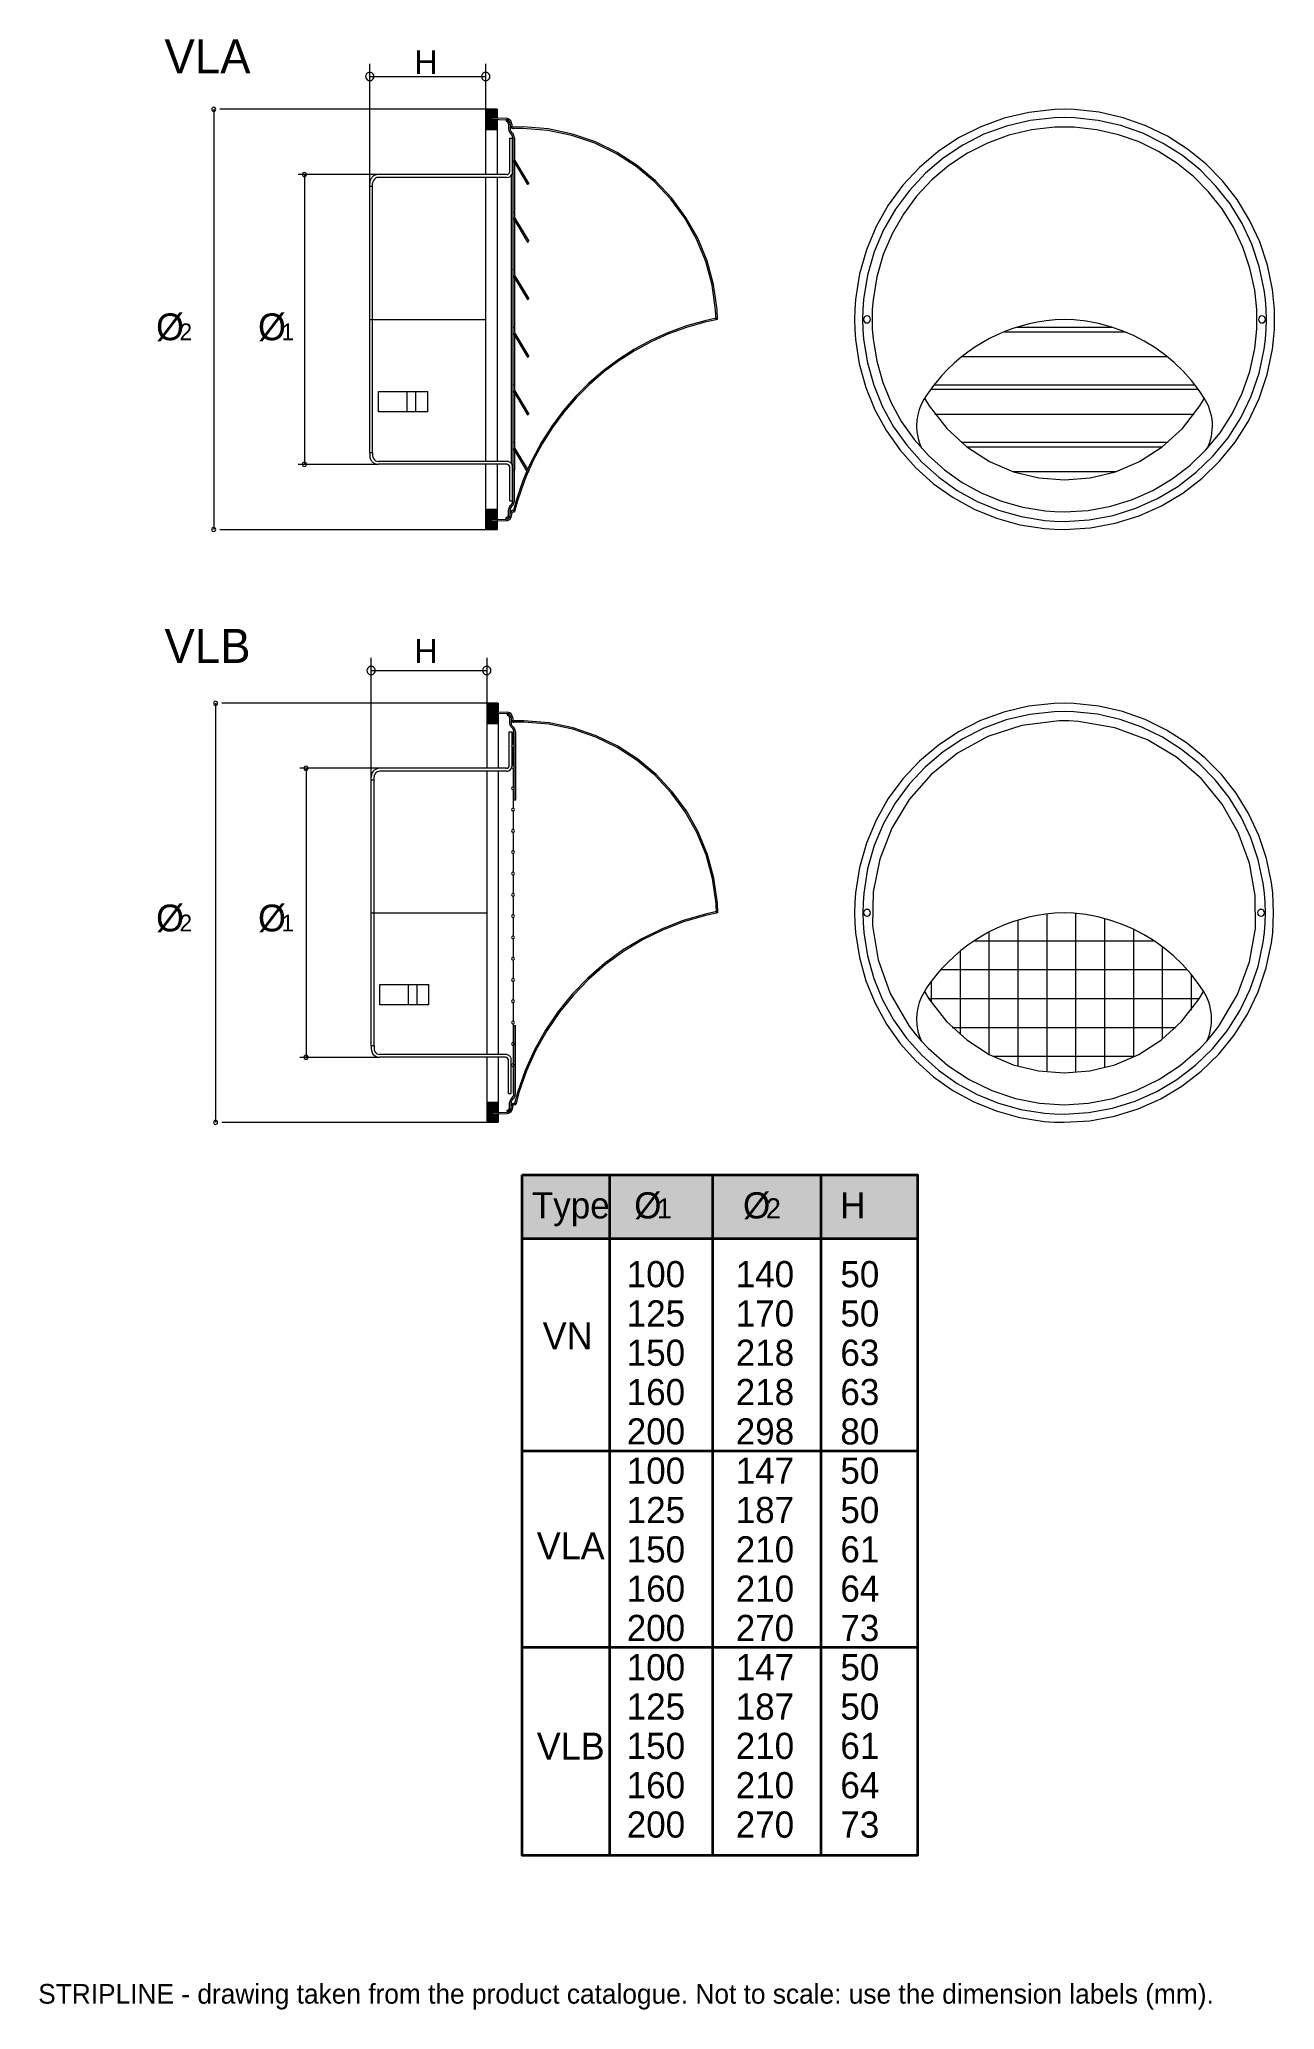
# Model space of a CAD drawing. Extents: x 0 to 252, y -13 to 388.
import ezdxf

# ---------------------------------------------------------------- set-up
doc = ezdxf.new("R2010")
doc.units = 0
for name, color, linetype in [('FILL', 8, 'Continuous'), ('GEOMETRY', 7, 'Continuous'), ('NOTE', 1, 'Continuous'), ('TEXT', 7, 'Continuous')]:
    doc.layers.add(name, color=color, linetype=linetype)

msp = doc.modelspace()

# ---------------------------------------------------------------- hatches: boundary and pattern name
at = {"layer": 'FILL'}
for points in [[(91.08, 373.61), (91.08, 371.93), (93.46, 371.93)], [(91.08, 373.61), (93.46, 373.61), (93.46, 371.93)], [(91.08, 371.48), (92.21, 371.48), (91.08, 371.93)], [(91.08, 371.93), (92.21, 371.48), (92.21, 371.93)], [(91.08, 371.48), (91.08, 369.49), (93.46, 369.49)], [(91.08, 371.48), (93.46, 371.48), (93.46, 369.49)], [(91.08, 292.19), (91.08, 290.19), (93.46, 290.19)], [(91.08, 292.19), (93.46, 292.19), (93.46, 290.19)], [(91.08, 289.74), (92.21, 289.74), (91.08, 290.19)], [(91.08, 290.19), (92.21, 289.74), (92.21, 290.19)], [(91.08, 289.74), (91.08, 288.07), (93.46, 288.07)], [(91.08, 289.74), (93.46, 289.74), (93.46, 288.07)], [(91.32, 252.72), (91.32, 251.03), (93.66, 251.03)], [(91.32, 252.72), (93.66, 252.72), (93.66, 251.03)], [(91.32, 250.6), (92.44, 250.6), (91.32, 251.03)], [(91.32, 251.03), (92.44, 250.6), (92.44, 251.03)], [(91.32, 250.61), (91.32, 248.59), (93.66, 248.59)], [(91.32, 250.61), (93.66, 250.61), (93.66, 248.59)], [(91.32, 171.52), (91.32, 169.53), (93.66, 169.53)], [(91.32, 171.52), (93.66, 171.52), (93.66, 169.53)], [(91.32, 169.08), (92.44, 169.08), (91.32, 169.53)], [(91.32, 169.53), (92.44, 169.08), (92.44, 169.53)], [(91.32, 169.08), (91.32, 167.41), (93.66, 167.41)], [(91.32, 169.08), (93.66, 169.08), (93.66, 167.41)], [(98.49, 156.69), (179.03, 156.69), (179.03, 143.77), (98.49, 143.77), (98.49, 156.69)]]:
    msp.add_hatch(color=7, dxfattribs=at).paths.add_polyline_path(points)

# ---------------------------------------------------------------- linework, layer by layer
at = {"layer": 'GEOMETRY', "lineweight": 20}
for points in [[(68.36, 380.3), (68.31, 380.55), (68.18, 380.8), (68.07, 380.93), (67.94, 381.02), (67.8, 381.09), (67.65, 381.13), (67.5, 381.15), (67.35, 381.13), (67.21, 381.1), (67.07, 381.03), (66.95, 380.95), (66.84, 380.84), (66.75, 380.71), (66.68, 380.55), (66.63, 380.3), (66.68, 380.03), (66.81, 379.8), (66.98, 379.6), (67.23, 379.48), (67.48, 379.45), (67.76, 379.48), (68.01, 379.6), (68.18, 379.8), (68.31, 380.03), (68.36, 380.3)], [(91.93, 380.3), (91.91, 380.55), (91.78, 380.8), (91.66, 380.93), (91.52, 381.02), (91.38, 381.09), (91.23, 381.13), (91.09, 381.15), (90.94, 381.13), (90.8, 381.1), (90.67, 381.03), (90.55, 380.95), (90.44, 380.84), (90.35, 380.7), (90.29, 380.55), (90.24, 380.3), (90.29, 380.03), (90.41, 379.8), (90.58, 379.6), (90.83, 379.48), (91.08, 379.45), (91.36, 379.48), (91.58, 379.6), (91.78, 379.8), (91.91, 380.03), (91.93, 380.3)], [(36.16, 373.61), (36.09, 373.81), (35.94, 373.98), (35.74, 374.03), (35.52, 373.98), (35.37, 373.81), (35.32, 373.61), (35.37, 373.41), (35.52, 373.26), (35.74, 373.18), (35.94, 373.26), (36.09, 373.41), (36.16, 373.61)], [(251.7, 330.85), (251.65, 332.87), (251.5, 334.9), (251.27, 336.92), (250.25, 341.89), (248.68, 346.62), (246.61, 351.08), (244.06, 355.23), (241.08, 359.04), (237.7, 362.49), (233.95, 365.53), (229.87, 368.13), (225.5, 370.27), (220.87, 371.91), (216.01, 373.02), (210.96, 373.56), (208.94, 373.61), (206.89, 373.56), (201.66, 372.99), (196.65, 371.81), (191.87, 370.07), (187.38, 367.79), (183.22, 365.02), (179.41, 361.79), (176.01, 358.14), (173.04, 354.11), (170.56, 349.73), (168.59, 345.04), (167.18, 340.09), (166.36, 334.9), (166.21, 332.87), (166.16, 330.85), (166.21, 328.8), (166.36, 326.78), (167.13, 321.77), (168.47, 316.98), (170.33, 312.43), (172.67, 308.16), (175.47, 304.2), (178.69, 300.6), (182.29, 297.38), (186.25, 294.58), (190.52, 292.23), (195.07, 290.38), (199.86, 289.04), (204.87, 288.27), (206.89, 288.12), (208.94, 288.07), (214.19, 288.4), (219.26, 289.34), (224.11, 290.86), (228.7, 292.92), (232.99, 295.48), (236.94, 298.52), (240.51, 302), (243.66, 305.89), (246.35, 310.14), (248.55, 314.72), (250.2, 319.61), (251.27, 324.76), (251.5, 326.78), (251.65, 328.8), (251.7, 330.85)], [(250.02, 330.85), (249.97, 332.85), (249.82, 334.87), (249.57, 336.87), (248.57, 341.62), (247.06, 346.14), (245.06, 350.4), (242.62, 354.36), (239.76, 358), (236.52, 361.29), (232.93, 364.19), (229.03, 366.68), (224.84, 368.73), (220.41, 370.29), (215.77, 371.36), (210.94, 371.88), (208.94, 371.93), (206.92, 371.88), (201.91, 371.33), (197.1, 370.19), (192.53, 368.52), (188.23, 366.34), (184.24, 363.69), (180.6, 360.6), (177.34, 357.11), (174.5, 353.26), (172.11, 349.07), (170.21, 344.59), (168.84, 339.85), (168.03, 334.87), (167.88, 332.85), (167.83, 330.85), (167.88, 328.83), (168.03, 326.81), (168.8, 322.01), (170.1, 317.43), (171.88, 313.08), (174.13, 309), (176.81, 305.23), (179.88, 301.79), (183.32, 298.72), (187.09, 296.04), (191.17, 293.79), (195.51, 292.01), (200.1, 290.71), (204.89, 289.94), (206.92, 289.79), (208.94, 289.74), (213.96, 290.06), (218.82, 290.96), (223.46, 292.41), (227.86, 294.38), (231.97, 296.83), (235.76, 299.73), (239.19, 303.06), (242.22, 306.77), (244.81, 310.83), (246.93, 315.21), (248.53, 319.88), (249.57, 324.81), (249.82, 326.81), (249.97, 328.83), (250.02, 330.85)], [(248.1, 330.85), (248.05, 332.83), (247.9, 334.8), (247.65, 336.77), (246.68, 341.27), (245.23, 345.56), (243.32, 349.59), (240.99, 353.34), (238.27, 356.79), (235.19, 359.91), (231.78, 362.66), (228.07, 365.02), (224.1, 366.96), (219.9, 368.44), (215.49, 369.46), (210.91, 369.96), (208.94, 370.01), (206.94, 369.96), (202.19, 369.43), (197.62, 368.34), (193.28, 366.75), (189.19, 364.68), (185.4, 362.16), (181.94, 359.23), (178.83, 355.92), (176.13, 352.26), (173.85, 348.28), (172.04, 344.03), (170.73, 339.52), (169.95, 334.8), (169.8, 332.83), (169.75, 330.85), (169.8, 328.85), (169.95, 326.88), (170.69, 322.33), (171.92, 317.98), (173.62, 313.86), (175.76, 309.99), (178.31, 306.41), (181.23, 303.14), (184.49, 300.22), (188.08, 297.67), (191.95, 295.54), (196.07, 293.84), (200.42, 292.6), (204.97, 291.87), (206.94, 291.72), (208.94, 291.67), (213.72, 291.96), (218.33, 292.81), (222.75, 294.18), (226.93, 296.04), (230.84, 298.37), (234.45, 301.12), (237.71, 304.27), (240.6, 307.79), (243.07, 311.64), (245.1, 315.8), (246.64, 320.23), (247.65, 324.91), (247.9, 326.88), (248.05, 328.85), (248.1, 330.85)], [(54.62, 360.35), (54.57, 360.55), (54.33, 360.7), (54.14, 360.75), (53.99, 360.71), (53.88, 360.62), (53.82, 360.49), (53.8, 360.33), (53.82, 360.18), (53.89, 360.05), (53.99, 359.95), (54.14, 359.92), (54.34, 359.97), (54.57, 360.12), (54.62, 360.35)], [(169.43, 330.85), (169.38, 331.1), (169.23, 331.35), (169.01, 331.5), (168.73, 331.55), (168.46, 331.5), (168.23, 331.35), (168.08, 331.1), (168.01, 330.85), (168.08, 330.58), (168.23, 330.35), (168.46, 330.18), (168.73, 330.13), (169.01, 330.18), (169.23, 330.35), (169.38, 330.58), (169.43, 330.85)], [(249.85, 330.85), (249.77, 331.1), (249.62, 331.35), (249.4, 331.5), (249.12, 331.55), (248.85, 331.5), (248.62, 331.35), (248.47, 331.1), (248.42, 330.85), (248.47, 330.58), (248.62, 330.35), (248.85, 330.18), (249.12, 330.13), (249.4, 330.18), (249.62, 330.35), (249.77, 330.58), (249.85, 330.85)], [(54.62, 301.36), (54.57, 301.56), (54.34, 301.71), (54.14, 301.76), (53.99, 301.72), (53.89, 301.63), (53.82, 301.5), (53.8, 301.34), (53.82, 301.19), (53.89, 301.06), (53.99, 300.96), (54.14, 300.93), (54.34, 300.98), (54.57, 301.13), (54.62, 301.36)], [(36.16, 288.07), (36.09, 288.27), (35.94, 288.45), (35.74, 288.5), (35.52, 288.45), (35.37, 288.27), (35.32, 288.07), (35.37, 287.87), (35.52, 287.72), (35.74, 287.65), (35.94, 287.72), (36.09, 287.87), (36.16, 288.07)], [(68.63, 259.37), (68.58, 259.64), (68.45, 259.87), (68.28, 260.07), (68.03, 260.19), (67.78, 260.22), (67.51, 260.19), (67.28, 260.07), (67.08, 259.87), (66.98, 259.64), (66.93, 259.37), (66.98, 259.12), (67.04, 258.97), (67.12, 258.84), (67.23, 258.73), (67.35, 258.64), (67.48, 258.58), (67.63, 258.54), (67.78, 258.53), (67.93, 258.55), (68.08, 258.59), (68.22, 258.65), (68.34, 258.75), (68.45, 258.87), (68.58, 259.12), (68.63, 259.37)], [(92.17, 259.37), (92.12, 259.64), (91.99, 259.87), (91.89, 260), (91.78, 260.09), (91.64, 260.17), (91.5, 260.21), (91.35, 260.23), (91.2, 260.22), (91.06, 260.19), (90.91, 260.13), (90.78, 260.04), (90.67, 259.93), (90.57, 259.8), (90.5, 259.64), (90.47, 259.37), (90.5, 259.12), (90.56, 258.97), (90.65, 258.84), (90.76, 258.74), (90.88, 258.65), (91.02, 258.58), (91.16, 258.54), (91.31, 258.53), (91.45, 258.54), (91.6, 258.58), (91.74, 258.65), (91.87, 258.74), (91.99, 258.87), (92.12, 259.12), (92.17, 259.37)], [(36.52, 252.72), (36.47, 252.92), (36.24, 253.08), (36.05, 253.13), (35.91, 253.1), (35.8, 253), (35.74, 252.87), (35.72, 252.71), (35.74, 252.55), (35.8, 252.41), (35.91, 252.32), (36.05, 252.29), (36.24, 252.34), (36.47, 252.5), (36.52, 252.72)], [(251.48, 210.05), (251.43, 212.1), (251.31, 214.11), (251.06, 216.13), (250.04, 221.09), (248.48, 225.81), (246.41, 230.26), (243.87, 234.39), (240.9, 238.19), (237.52, 241.62), (233.79, 244.65), (229.72, 247.25), (225.35, 249.38), (220.73, 251.01), (215.89, 252.12), (210.85, 252.67), (208.84, 252.72), (206.82, 252.67), (201.6, 252.09), (196.59, 250.91), (191.83, 249.17), (187.35, 246.9), (183.2, 244.14), (179.41, 240.93), (176.02, 237.3), (173.06, 233.29), (170.58, 228.93), (168.61, 224.25), (167.2, 219.3), (166.37, 214.11), (166.24, 212.1), (166.19, 210.05), (166.24, 208.03), (166.37, 205.99), (167.16, 200.99), (168.5, 196.2), (170.35, 191.66), (172.69, 187.41), (175.47, 183.48), (178.68, 179.89), (182.26, 176.69), (186.2, 173.91), (190.45, 171.57), (194.99, 169.72), (199.77, 168.38), (204.78, 167.58), (206.82, 167.46), (208.84, 167.41), (214.06, 167.72), (219.11, 168.65), (223.95, 170.16), (228.53, 172.22), (232.81, 174.78), (236.76, 177.82), (240.33, 181.29), (243.48, 185.17), (246.17, 189.41), (248.35, 193.98), (250, 198.85), (251.06, 203.97), (251.31, 205.99), (251.43, 208.03), (251.48, 210.05)], [(249.81, 210.05), (249.76, 212.07), (249.61, 214.06), (249.36, 216.08), (248.38, 220.81), (246.87, 225.31), (244.88, 229.55), (242.44, 233.51), (239.59, 237.14), (236.35, 240.42), (232.77, 243.32), (228.87, 245.81), (224.7, 247.85), (220.28, 249.41), (215.66, 250.46), (210.85, 250.98), (208.84, 251.03), (206.82, 250.98), (201.84, 250.43), (197.05, 249.31), (192.49, 247.64), (188.2, 245.46), (184.22, 242.81), (180.58, 239.73), (177.32, 236.25), (174.48, 232.4), (172.1, 228.22), (170.21, 223.75), (168.85, 219.02), (168.06, 214.06), (167.91, 212.07), (167.86, 210.05), (167.91, 208.03), (168.06, 206.04), (168.81, 201.27), (170.1, 196.7), (171.87, 192.36), (174.12, 188.29), (176.79, 184.52), (179.86, 181.08), (183.3, 178.01), (187.07, 175.33), (191.14, 173.09), (195.48, 171.31), (200.05, 170.03), (204.83, 169.28), (206.82, 169.13), (208.84, 169.08), (213.84, 169.38), (218.68, 170.27), (223.31, 171.71), (227.71, 173.68), (231.82, 176.13), (235.6, 179.03), (239.03, 182.35), (242.06, 186.06), (244.64, 190.12), (246.75, 194.49), (248.34, 199.15), (249.36, 204.05), (249.61, 206.04), (249.76, 208.03), (249.81, 210.05)], [(237.88, 183.92), (239.15, 185.42), (240.37, 186.99), (244.16, 193.41), (246.61, 200.08), (247.79, 206.86), (247.75, 213.6), (246.57, 220.16), (244.31, 226.4), (241.04, 232.17), (236.82, 237.33), (231.72, 241.74), (225.81, 245.25), (219.15, 247.72), (211.8, 249.01), (209.83, 249.11), (207.84, 249.11), (200.24, 248.15), (193.31, 245.91), (187.13, 242.56), (181.76, 238.23), (177.29, 233.1), (173.79, 227.29), (171.33, 220.97), (169.99, 214.29), (169.84, 207.4), (170.96, 200.45), (173.43, 193.6), (177.3, 186.99), (178.52, 185.42), (179.79, 183.92), (181.16, 182.48), (185.19, 178.97), (189.53, 176.09), (194.13, 173.86), (198.93, 172.26), (203.85, 171.3), (208.84, 170.98), (213.82, 171.3), (218.75, 172.26), (223.54, 173.86), (228.14, 176.09), (232.49, 178.97), (236.51, 182.48), (237.88, 183.92)], [(54.93, 239.47), (54.88, 239.69), (54.73, 239.84), (54.53, 239.89), (54.31, 239.84), (54.16, 239.69), (54.11, 239.47), (54.16, 239.27), (54.31, 239.12), (54.53, 239.05), (54.73, 239.12), (54.88, 239.27), (54.93, 239.47)], [(169.46, 210.05), (169.38, 210.33), (169.23, 210.55), (169.13, 210.63), (169.03, 210.7), (168.92, 210.74), (168.81, 210.76), (168.7, 210.77), (168.6, 210.75), (168.49, 210.72), (168.4, 210.67), (168.31, 210.61), (168.22, 210.53), (168.15, 210.44), (168.09, 210.33), (168.04, 210.05), (168.09, 209.78), (168.24, 209.55), (168.46, 209.41), (168.73, 209.35), (169.01, 209.41), (169.23, 209.55), (169.38, 209.78), (169.46, 210.05)], [(249.64, 210.05), (249.59, 210.33), (249.44, 210.55), (249.34, 210.63), (249.23, 210.7), (249.12, 210.74), (249.01, 210.76), (248.91, 210.77), (248.8, 210.75), (248.7, 210.72), (248.6, 210.67), (248.51, 210.61), (248.43, 210.53), (248.36, 210.44), (248.29, 210.33), (248.22, 210.05), (248.29, 209.78), (248.44, 209.55), (248.67, 209.41), (248.94, 209.35), (249.21, 209.41), (249.44, 209.55), (249.59, 209.78), (249.64, 210.05)], [(54.93, 180.64), (54.88, 180.86), (54.73, 181.01), (54.53, 181.06), (54.31, 181.01), (54.16, 180.86), (54.11, 180.64), (54.16, 180.44), (54.31, 180.29), (54.53, 180.21), (54.73, 180.29), (54.88, 180.44), (54.93, 180.64)], [(36.52, 167.41), (36.47, 167.61), (36.24, 167.77), (36.05, 167.82), (35.91, 167.79), (35.8, 167.69), (35.74, 167.55), (35.72, 167.4), (35.74, 167.24), (35.8, 167.1), (35.91, 167.01), (36.05, 166.98), (36.24, 167.03), (36.47, 167.18), (36.52, 167.41)]]:
    msp.add_lwpolyline(points, close=True, dxfattribs=at)
for points in [[(67.48, 358.57), (67.48, 382.85)], [(91.08, 382.85), (91.08, 368.39)], [(67.48, 380.3), (91.08, 380.3)], [(35.74, 373.61), (35.74, 288.07)], [(93.46, 373.61), (36.99, 373.61)], [(91.08, 373.61), (91.08, 371.93), (93.46, 371.93)], [(91.08, 373.61), (93.46, 373.61), (93.46, 371.93)], [(91.08, 373.61), (91.08, 360.35)], [(91.08, 373.61), (93.46, 373.61)], [(93.46, 373.61), (93.46, 371.93)], [(91.08, 371.93), (91.08, 371.48), (92.21, 371.48)], [(91.08, 371.93), (92.21, 371.93), (92.21, 371.48)], [(91.08, 371.48), (91.08, 369.49), (93.46, 369.49)], [(91.08, 371.48), (93.46, 371.48), (93.46, 369.49)], [(91.08, 369.49), (93.46, 369.49)], [(92.21, 371.93), (92.21, 371.48)], [(92.21, 371.93), (93.46, 371.93)], [(93.46, 371.48), (92.21, 371.48)], [(92.28, 371.86), (92.28, 371.59)], [(92.28, 371.86), (95.26, 371.79)], [(92.28, 371.59), (95.26, 371.48)], [(93.46, 371.48), (93.46, 360.35)], [(96.05, 370.61), (96, 370.86), (95.9, 371.09), (95.7, 371.29), (95.48, 371.38), (95.23, 371.43)], [(95.23, 371.43), (95.23, 371.13)], [(95.75, 370.61), (95.7, 370.81), (95.6, 370.99), (95.43, 371.11), (95.23, 371.13)], [(96.4, 370.61), (96.35, 370.91), (96.26, 371.19), (96.05, 371.43), (95.83, 371.63), (95.56, 371.73), (95.26, 371.79)], [(96.1, 370.61), (96.05, 370.89), (95.93, 371.13), (95.75, 371.31), (95.51, 371.46), (95.26, 371.48)], [(95.75, 370.61), (95.75, 369.61), (95.81, 369.26), (95.95, 368.94), (96.2, 368.69)], [(96.05, 370.61), (96.05, 369.61)], [(96.05, 369.61), (96.08, 369.34), (96.2, 369.11), (96.38, 368.91)], [(96.1, 370.61), (96.1, 370.31)], [(96.1, 370.31), (96.15, 370.09), (96.28, 369.89), (96.48, 369.76), (96.7, 369.71)], [(96.4, 370.61), (96.4, 370.31)], [(96.4, 370.31), (96.43, 370.16), (96.55, 370.06), (96.7, 370.01)], [(138.29, 330.85), (138.19, 332.83), (137.47, 337.92), (136.15, 342.77), (134.26, 347.35), (131.86, 351.62), (128.98, 355.54), (125.65, 359.07), (121.93, 362.18), (117.84, 364.83), (113.43, 366.98), (108.75, 368.58), (103.82, 369.62), (98.7, 370.04), (96.7, 370.01)], [(137.99, 330.78), (137.89, 332.75), (137.18, 337.81), (135.88, 342.63), (134.02, 347.19), (131.63, 351.43), (128.77, 355.34), (125.46, 358.85), (121.76, 361.95), (117.7, 364.58), (113.32, 366.71), (108.66, 368.31), (103.77, 369.33), (98.68, 369.74), (96.7, 369.71)], [(95.98, 360.92), (95.98, 367.76)], [(95.98, 367.76), (96.58, 367.76)], [(96.63, 367.76), (96.58, 368.11), (96.43, 368.41), (96.2, 368.69)], [(96.93, 367.76), (96.85, 368.19), (96.68, 368.59), (96.38, 368.91)], [(96.58, 360.92), (96.58, 367.76)], [(96.63, 367.76), (96.63, 363.42), (96.73, 363.12)], [(96.93, 367.76), (96.93, 363.49), (97.03, 363.19)], [(96.63, 363.42), (96.63, 352.7)], [(96.73, 363.12), (99.63, 358.32)], [(96.93, 362.77), (96.93, 352.7)], [(97.03, 363.19), (99.88, 358.47), (99.63, 358.32)], [(69.26, 360.35), (52.95, 360.35)], [(54.2, 360.35), (54.2, 301.36)], [(69.26, 360.35), (68.88, 360.3), (68.73, 360.26), (68.57, 360.2), (68.42, 360.13), (68.28, 360.04), (68.14, 359.93), (68.01, 359.82), (67.9, 359.69), (67.79, 359.55), (67.7, 359.41), (67.63, 359.26), (67.57, 359.11), (67.53, 358.95), (67.48, 358.57)], [(67.48, 357.97), (67.48, 358.57)], [(67.48, 303.7), (67.48, 357.97)], [(67.48, 357.97), (68.08, 357.97)], [(69.26, 359.75), (68.96, 359.7), (68.68, 359.6), (68.43, 359.4), (68.23, 359.15), (68.13, 358.87), (68.08, 358.57)], [(68.08, 303.7), (68.08, 357.97), (68.08, 358.57)], [(95.41, 360.35), (69.26, 360.35)], [(95.41, 359.75), (69.26, 359.75)], [(91.08, 359.75), (91.08, 301.93)], [(93.46, 359.75), (93.46, 301.93)], [(95.41, 359.75), (95.71, 359.8), (95.98, 359.89), (96.23, 360.1), (96.43, 360.35), (96.53, 360.62), (96.58, 360.92)], [(95.41, 360.35), (95.63, 360.37), (95.81, 360.52), (95.96, 360.7), (95.98, 360.92)], [(96.28, 360.15), (96.28, 301.53)], [(96.63, 352.7), (96.63, 351.7), (96.73, 351.38)], [(96.63, 352.7), (96.93, 352.7), (96.93, 351.78), (97.03, 351.48)], [(96.63, 351.7), (96.63, 340.99)], [(96.73, 351.38), (99.63, 346.58), (99.88, 346.73)], [(96.93, 351.06), (96.93, 340.99)], [(97.03, 351.48), (99.88, 346.76)], [(96.63, 340.99), (96.63, 339.97), (96.73, 339.67), (99.62, 334.87), (99.87, 335.02)], [(96.63, 340.99), (96.93, 340.99), (96.93, 340.07), (97.03, 339.74)], [(96.63, 339.97), (96.63, 329.25)], [(96.93, 339.32), (96.93, 329.25)], [(97.03, 339.74), (99.88, 335.02)], [(67.48, 330.85), (91.09, 330.85)], [(96.63, 329.25), (96.63, 328.25), (96.73, 327.95), (99.62, 323.16), (99.87, 323.31)], [(96.63, 329.25), (96.93, 329.25), (96.93, 328.33), (97.03, 328.03)], [(137.99, 331.08), (135.72, 330.58), (131.95, 329.52), (128.3, 328.19), (124.76, 326.6), (121.37, 324.77), (118.11, 322.7), (115.02, 320.4), (112.11, 317.88), (109.38, 315.16), (106.85, 312.24), (104.54, 309.13), (102.45, 305.85), (100.6, 302.4), (99.63, 300.31)], [(138.29, 330.85), (137.99, 330.78), (135.72, 330.28), (131.96, 329.21), (128.31, 327.88), (124.79, 326.29), (121.41, 324.46), (118.18, 322.38), (115.1, 320.08), (112.21, 317.57), (109.5, 314.85), (106.99, 311.93), (104.69, 308.83), (102.61, 305.55), (100.77, 302.11), (99.8, 299.98)], [(208.94, 330.85), (207.04, 330.75), (205.17, 330.55), (203.44, 330.28), (201.73, 329.92), (200.05, 329.49), (198.41, 328.97), (196.79, 328.37), (195.21, 327.7), (193.67, 326.94), (192.17, 326.11), (190.7, 325.2), (189.28, 324.21), (187.9, 323.15), (186.56, 322.01), (185.19, 320.71), (183.89, 319.34), (183.07, 318.36), (182.28, 317.4), (181.55, 316.45), (180.88, 315.49), (180.29, 314.52), (179.78, 313.53), (179.36, 312.51), (179.06, 311.45), (178.87, 310.34), (178.81, 309.17), (178.89, 307.94), (179.12, 306.63), (179.42, 305.63), (179.82, 304.63)], [(199.3, 329.25), (218.56, 329.25)], [(237.39, 314.82), (236.34, 316.39), (234.76, 318.42), (233.06, 320.31), (231.24, 322.06), (229.32, 323.66), (227.29, 325.11), (225.17, 326.41), (222.96, 327.55), (220.67, 328.53), (218.3, 329.34), (215.87, 329.98), (213.37, 330.46), (210.81, 330.75), (208.94, 330.85)], [(96.63, 328.25), (96.63, 317.54)], [(96.93, 327.61), (96.93, 317.54)], [(97.03, 328.03), (99.88, 323.31)], [(196.7, 328.33), (221.15, 328.33)], [(188.09, 323.31), (229.77, 323.31)], [(96.63, 317.54), (96.63, 316.52), (96.73, 316.22), (99.62, 311.42), (99.87, 311.57)], [(96.63, 317.54), (96.93, 317.54), (96.93, 316.62), (97.03, 316.29)], [(182.39, 317.54), (235.46, 317.54)], [(69.26, 316.17), (79.3, 316.17)], [(79.3, 312.04), (69.26, 312.04), (69.26, 316.17)], [(75.05, 316.17), (75.05, 312.04)], [(76.82, 316.17), (76.82, 312.04)], [(79.3, 312.04), (79.3, 316.17)], [(96.63, 316.52), (96.63, 305.83)], [(96.93, 315.87), (96.93, 305.83)], [(97.03, 316.29), (99.88, 311.57)], [(180.44, 314.79), (181.37, 313.27), (184.94, 308.65), (189.07, 304.88), (193.65, 301.94), (198.56, 299.84), (203.69, 298.58), (208.93, 298.16), (214.18, 298.58), (219.31, 299.84), (224.22, 301.94), (228.79, 304.88), (232.92, 308.65), (236.49, 313.27), (237.41, 314.79)], [(181.69, 316.62), (236.19, 316.62)], [(238.04, 304.63), (238.43, 305.63), (238.65, 306.3), (238.83, 306.99), (238.95, 307.69), (239.02, 308.39), (239.05, 309.1), (239.03, 309.81), (238.96, 310.52), (238.84, 311.22), (238.68, 311.91), (238.47, 312.59), (238.21, 313.25), (237.91, 313.89), (237.39, 314.82)], [(182.52, 311.57), (235.34, 311.57)], [(96.63, 305.83), (96.63, 304.8), (96.73, 304.5), (99.62, 299.71), (99.87, 299.86)], [(96.63, 305.83), (96.93, 305.83), (96.93, 304.88), (97.03, 304.58)], [(96.63, 304.8), (96.63, 300.21)], [(187.91, 305.83), (229.94, 305.83)], [(189.06, 304.88), (228.79, 304.88)], [(52.95, 301.36), (69.26, 301.36)], [(68.08, 303.7), (67.48, 303.7), (67.48, 303.1)], [(67.48, 303.11), (67.53, 302.73), (67.58, 302.55), (67.65, 302.39), (67.72, 302.24), (67.81, 302.1), (67.9, 301.98), (68.01, 301.86), (68.13, 301.76), (68.26, 301.67), (68.4, 301.58), (68.55, 301.51), (68.71, 301.44), (68.88, 301.38), (69.26, 301.36)], [(68.08, 303.7), (68.08, 303.1)], [(68.08, 303.11), (68.13, 302.8), (68.23, 302.53), (68.43, 302.28), (68.68, 302.08), (68.96, 301.98), (69.26, 301.93)], [(95.41, 301.93), (69.26, 301.93)], [(95.41, 301.36), (69.26, 301.36)], [(91.08, 301.36), (91.08, 288.07)], [(93.46, 301.36), (93.46, 288.07)], [(96.58, 293.91), (96.58, 300.76), (96.56, 300.9), (96.54, 301.04), (96.5, 301.16), (96.46, 301.28), (96.4, 301.38), (96.34, 301.48), (96.26, 301.56), (96.17, 301.64), (96.07, 301.72), (95.96, 301.78), (95.84, 301.85), (95.71, 301.91), (95.41, 301.93)], [(95.98, 293.91), (95.98, 300.76), (95.96, 300.98), (95.81, 301.18), (95.63, 301.31), (95.41, 301.35)], [(96.93, 304.15), (96.93, 300.21)], [(97.03, 304.58), (99.88, 299.86)], [(96.63, 293.91), (96.63, 300.21), (96.93, 300.21)], [(99.48, 299.96), (98.68, 298.01), (97.95, 296.01), (97.33, 294.01), (96.75, 291.97)], [(96.93, 293.91), (96.93, 300.21)], [(99.7, 299.73), (98.93, 297.84), (98.23, 295.91), (97.6, 293.94), (97.05, 291.97)], [(198.53, 299.86), (219.33, 299.86)], [(96.2, 292.99), (95.96, 292.74), (95.81, 292.42), (95.76, 292.07)], [(95.98, 293.91), (96.58, 293.91)], [(96.2, 292.99), (96.43, 293.26), (96.58, 293.56), (96.63, 293.91)], [(96.38, 292.76), (96.68, 293.09), (96.85, 293.49), (96.93, 293.91)], [(91.08, 292.19), (91.08, 290.19), (93.46, 290.19)], [(91.08, 292.19), (93.46, 292.19), (93.46, 290.19)], [(91.08, 292.19), (93.46, 292.19)], [(91.08, 290.19), (91.08, 289.74), (92.21, 289.74)], [(91.08, 290.19), (92.21, 290.19), (92.21, 289.74)], [(91.08, 289.74), (91.08, 288.07), (93.46, 288.07)], [(91.08, 289.74), (93.46, 289.74), (93.46, 288.07)], [(92.21, 289.74), (92.21, 290.19)], [(93.46, 290.19), (92.21, 290.19)], [(92.21, 289.74), (93.46, 289.74)], [(92.28, 290.12), (95.26, 290.19)], [(92.28, 289.82), (92.28, 290.12)], [(92.28, 289.82), (95.26, 289.89)], [(93.46, 288.07), (93.46, 289.74)], [(95.23, 290.24), (95.48, 290.29), (95.71, 290.42), (95.9, 290.59), (96, 290.82), (96.05, 291.07)], [(95.23, 290.54), (95.43, 290.59), (95.6, 290.69), (95.71, 290.87), (95.75, 291.07)], [(95.23, 290.24), (95.23, 290.54)], [(95.26, 289.89), (95.56, 289.94), (95.83, 290.07), (96.05, 290.24), (96.25, 290.49), (96.35, 290.77), (96.4, 291.07)], [(95.26, 290.19), (95.51, 290.24), (95.75, 290.37), (95.93, 290.57), (96.05, 290.79), (96.1, 291.07)], [(95.26, 290.19), (95.51, 290.24), (95.75, 290.37), (95.93, 290.57), (96.05, 290.79), (96.1, 291.07)], [(95.75, 291.07), (95.75, 292.07)], [(96.38, 292.76), (96.2, 292.57), (96.08, 292.34), (96.05, 292.07)], [(96.05, 291.07), (96.05, 292.07)], [(96.7, 291.97), (96.48, 291.92), (96.28, 291.79), (96.15, 291.59), (96.1, 291.37)], [(96.7, 291.97), (96.48, 291.92), (96.28, 291.79), (96.15, 291.59), (96.1, 291.37)], [(96.1, 291.07), (96.1, 291.37)], [(96.1, 291.07), (96.1, 291.37)], [(96.7, 291.67), (96.56, 291.64), (96.43, 291.52), (96.4, 291.37)], [(96.7, 291.67), (96.56, 291.64), (96.43, 291.52), (96.4, 291.37)], [(96.4, 291.07), (96.4, 291.37)], [(96.4, 291.07), (96.4, 291.37)], [(96.7, 291.97), (97.05, 291.97)], [(96.7, 291.67), (96.98, 291.67)], [(97.05, 291.97), (96.98, 291.67)], [(36.99, 288.07), (91.08, 288.07)], [(91.08, 288.07), (93.46, 288.07)], [(67.78, 237.7), (67.78, 261.94)], [(91.32, 261.94), (91.32, 247.52)], [(67.78, 259.37), (91.32, 259.37)], [(36.1, 252.72), (36.1, 167.41)], [(93.66, 252.72), (37.37, 252.72)], [(91.32, 252.72), (91.32, 251.03), (93.66, 251.03)], [(91.32, 252.72), (93.66, 252.72), (93.66, 251.03)], [(91.32, 252.72), (91.32, 239.47)], [(91.32, 252.72), (93.66, 252.72)], [(93.66, 252.72), (93.66, 251.03)], [(91.32, 251.03), (91.32, 250.6), (92.44, 250.6)], [(91.32, 251.03), (92.44, 251.03), (92.44, 250.6)], [(91.32, 250.61), (91.32, 248.59), (93.66, 248.59)], [(91.32, 250.61), (93.66, 250.61), (93.66, 248.59)], [(92.44, 251.03), (92.44, 250.61)], [(92.44, 251.03), (93.66, 251.03)], [(93.66, 250.61), (92.44, 250.61)], [(92.49, 250.98), (92.49, 250.68)], [(92.49, 250.98), (95.45, 250.9)], [(92.49, 250.68), (95.45, 250.61)], [(93.66, 250.61), (93.66, 239.47)], [(96.6, 249.73), (96.58, 250.03), (96.45, 250.31), (96.28, 250.55), (96.03, 250.73), (95.75, 250.85), (95.45, 250.9)], [(96.3, 249.73), (96.28, 249.98), (96.15, 250.23), (95.95, 250.43), (95.73, 250.55), (95.45, 250.6)], [(96.25, 249.73), (96.23, 249.98), (96.1, 250.21), (95.93, 250.38), (95.7, 250.5), (95.45, 250.55)], [(95.45, 250.55), (95.45, 250.25)], [(95.95, 249.73), (95.93, 249.93), (95.8, 250.1), (95.65, 250.21), (95.45, 250.25)], [(95.95, 249.73), (95.95, 248.71), (96, 248.36), (96.15, 248.06), (96.4, 247.79)], [(96.25, 249.73), (96.25, 248.71)], [(96.25, 248.71), (96.3, 248.46), (96.4, 248.21), (96.57, 248.04)], [(96.3, 249.73), (96.3, 249.43)], [(96.3, 249.43), (96.35, 249.18), (96.5, 249.01), (96.7, 248.86), (96.92, 248.84)], [(96.6, 249.73), (96.6, 249.43)], [(96.6, 249.43), (96.65, 249.26), (96.75, 249.16), (96.9, 249.13)], [(138.37, 210.05), (138.27, 212.05), (137.56, 217.11), (136.25, 221.95), (134.37, 226.52), (131.97, 230.78), (129.09, 234.7), (125.77, 238.22), (122.05, 241.33), (117.97, 243.97), (113.57, 246.11), (108.9, 247.71), (103.99, 248.73), (98.89, 249.13), (96.9, 249.13)], [(138.1, 210), (138, 211.97), (137.28, 217.02), (135.97, 221.84), (134.11, 226.38), (131.73, 230.61), (128.88, 234.49), (125.59, 237.99), (121.91, 241.07), (117.87, 243.69), (113.5, 245.81), (108.86, 247.41), (103.98, 248.44), (98.89, 248.86), (96.92, 248.84)], [(91.32, 248.59), (93.66, 248.59)], [(95.9, 240.07), (95.9, 246.89)], [(95.9, 246.89), (96.5, 246.89)], [(96.85, 246.89), (96.8, 247.22), (96.65, 247.54), (96.4, 247.79)], [(96.5, 240.07), (96.5, 246.89)], [(97.15, 246.89), (97.07, 247.32), (96.87, 247.71), (96.58, 248.04)], [(96.68, 246.89), (96.68, 244.35)], [(96.85, 246.89), (96.85, 232.97)], [(97.15, 246.89), (97.15, 232.97)], [(96.68, 243.75), (96.82, 243.8), (96.92, 243.9), (96.97, 244.05), (96.92, 244.2), (96.82, 244.3), (96.68, 244.35), (96.53, 244.3), (96.4, 244.2), (96.38, 244.05), (96.4, 243.9), (96.53, 243.8), (96.68, 243.75), (96.68, 240.02)], [(69.55, 239.47), (53.26, 239.47)], [(54.53, 239.47), (54.53, 180.64)], [(69.55, 239.47), (69.15, 239.42), (68.98, 239.37), (68.82, 239.31), (68.67, 239.24), (68.53, 239.16), (68.41, 239.07), (68.29, 238.96), (68.18, 238.85), (68.09, 238.72), (68.01, 238.58), (67.94, 238.43), (67.88, 238.27), (67.83, 238.1), (67.78, 237.7)], [(67.78, 237.13), (67.78, 237.7)], [(67.78, 183), (67.78, 237.13)], [(67.78, 237.13), (68.38, 237.13)], [(69.55, 238.9), (69.25, 238.85), (68.95, 238.72), (68.7, 238.55), (68.53, 238.3), (68.4, 238.02), (68.38, 237.7)], [(68.38, 183), (68.38, 237.13), (68.38, 237.7)], [(95.31, 239.47), (69.55, 239.47)], [(95.31, 238.9), (69.55, 238.9)], [(91.32, 238.9), (91.32, 181.23)], [(93.66, 238.9), (93.66, 181.23)], [(95.31, 238.9), (95.63, 238.92), (95.9, 239.05), (96.15, 239.22), (96.33, 239.47), (96.45, 239.77), (96.5, 240.07)], [(95.31, 239.47), (95.53, 239.52), (95.73, 239.64), (95.85, 239.84), (95.9, 240.07)], [(96.68, 239.42), (96.82, 239.47), (96.92, 239.57), (96.97, 239.72), (96.92, 239.87), (96.82, 239.97), (96.68, 240.02), (96.53, 239.97), (96.4, 239.87), (96.38, 239.72), (96.4, 239.57), (96.53, 239.47), (96.68, 239.42), (96.68, 235.68)], [(96.68, 235.09), (96.82, 235.14), (96.92, 235.23), (96.97, 235.38), (96.92, 235.53), (96.82, 235.66), (96.68, 235.68), (96.53, 235.66), (96.4, 235.53), (96.38, 235.38), (96.4, 235.23), (96.53, 235.14), (96.68, 235.09), (96.68, 231.35)], [(97.15, 232.97), (96.85, 232.97)], [(96.68, 230.75), (96.82, 230.8), (96.92, 230.9), (96.97, 231.05), (96.92, 231.2), (96.82, 231.32), (96.68, 231.35), (96.53, 231.32), (96.4, 231.2), (96.38, 231.05), (96.4, 230.9), (96.53, 230.8), (96.68, 230.75), (96.68, 227.02)], [(96.68, 226.42), (96.82, 226.47), (96.92, 226.57), (96.97, 226.72), (96.92, 226.87), (96.82, 226.99), (96.68, 227.02), (96.53, 226.99), (96.4, 226.87), (96.38, 226.72), (96.4, 226.57), (96.53, 226.47), (96.68, 226.42), (96.68, 222.68)], [(96.68, 222.08), (96.82, 222.13), (96.92, 222.23), (96.97, 222.38), (96.92, 222.53), (96.82, 222.66), (96.68, 222.68), (96.53, 222.66), (96.4, 222.53), (96.38, 222.38), (96.4, 222.23), (96.53, 222.13), (96.68, 222.08), (96.68, 218.35)], [(96.68, 217.75), (96.82, 217.8), (96.92, 217.9), (96.97, 218.05), (96.92, 218.2), (96.82, 218.32), (96.68, 218.35), (96.53, 218.32), (96.4, 218.2), (96.38, 218.05), (96.4, 217.9), (96.53, 217.8), (96.68, 217.75), (96.68, 214.01)], [(96.68, 213.42), (96.82, 213.47), (96.92, 213.56), (96.97, 213.71), (96.92, 213.86), (96.82, 213.99), (96.68, 214.01), (96.53, 213.99), (96.4, 213.86), (96.38, 213.71), (96.4, 213.56), (96.53, 213.47), (96.68, 213.42), (96.68, 209.68)], [(67.78, 210.05), (91.32, 210.05)], [(96.68, 209.08), (96.82, 209.13), (96.92, 209.23), (96.97, 209.38), (96.92, 209.53), (96.82, 209.65), (96.68, 209.68), (96.53, 209.65), (96.4, 209.53), (96.38, 209.38), (96.4, 209.23), (96.53, 209.13), (96.68, 209.08), (96.68, 205.34)], [(138.07, 210.3), (135.83, 209.8), (131.32, 208.49), (127, 206.81), (122.88, 204.78), (118.97, 202.42), (115.29, 199.74), (111.87, 196.76), (108.71, 193.49), (105.84, 189.96), (103.28, 186.18), (101.03, 182.17), (99.12, 177.94), (97.57, 173.51), (96.97, 171.27)], [(138.37, 210.05), (138.1, 210), (135.85, 209.5), (131.39, 208.2), (127.1, 206.53), (123.01, 204.52), (119.13, 202.17), (115.48, 199.51), (112.08, 196.54), (108.94, 193.3), (106.09, 189.8), (103.54, 186.05), (101.31, 182.07), (99.41, 177.87), (97.87, 173.49), (97.27, 171.27)], [(208.84, 210.05), (206.94, 209.98), (205.07, 209.78), (203.35, 209.5), (201.66, 209.14), (199.99, 208.71), (198.34, 208.19), (196.73, 207.59), (195.16, 206.91), (193.62, 206.16), (192.11, 205.33), (190.65, 204.42), (189.23, 203.44), (187.85, 202.39), (186.52, 201.26), (185.15, 199.96), (183.85, 198.6), (183.03, 197.62), (182.25, 196.66), (181.52, 195.71), (180.86, 194.75), (180.27, 193.79), (179.77, 192.81), (179.36, 191.79), (179.05, 190.74), (178.86, 189.63), (178.8, 188.47), (178.87, 187.23), (179.1, 185.92), (179.4, 184.9), (179.79, 183.92)], [(205.3, 209.8), (205.3, 177.65)], [(237.23, 194.09), (236.16, 195.65), (234.62, 197.66), (232.94, 199.54), (231.13, 201.28), (229.21, 202.88), (227.17, 204.33), (225.03, 205.63), (222.81, 206.77), (220.51, 207.76), (218.14, 208.57), (215.72, 209.22), (213.24, 209.69), (210.73, 209.98), (208.84, 210.05)], [(211.18, 210.05), (211.18, 177.55)], [(217.08, 208.88), (217.08, 178.52)], [(96.68, 204.75), (96.82, 204.8), (96.92, 204.89), (96.97, 205.05), (96.92, 205.19), (96.82, 205.32), (96.68, 205.34), (96.53, 205.32), (96.4, 205.19), (96.38, 205.05), (96.4, 204.89), (96.53, 204.8), (96.68, 204.75), (96.68, 201.01)], [(193.54, 206.12), (193.54, 181.28)], [(199.42, 208.53), (199.42, 178.84)], [(222.96, 206.71), (222.96, 180.69)], [(96.68, 200.41), (96.82, 200.46), (96.92, 200.56), (96.97, 200.71), (96.92, 200.86), (96.82, 200.98), (96.68, 201.01), (96.53, 200.98), (96.4, 200.86), (96.38, 200.71), (96.4, 200.56), (96.53, 200.46), (96.68, 200.41), (96.68, 196.68)], [(187.67, 202.23), (187.67, 185.27)], [(190.6, 204.37), (227.07, 204.37)], [(228.84, 203.15), (228.84, 184.32)], [(96.68, 196.08), (96.82, 196.13), (96.92, 196.23), (96.97, 196.38), (96.92, 196.53), (96.82, 196.65), (96.68, 196.68), (96.53, 196.65), (96.4, 196.53), (96.38, 196.38), (96.4, 196.23), (96.53, 196.13), (96.68, 196.08), (96.68, 192.34)], [(183.78, 198.49), (233.89, 198.49)], [(234.72, 197.52), (234.72, 190.25)], [(69.55, 195.43), (79.54, 195.43)], [(79.54, 191.3), (69.55, 191.3), (69.55, 195.43)], [(75.3, 195.43), (75.3, 191.3)], [(77.07, 195.43), (77.07, 191.3)], [(79.54, 191.3), (79.54, 195.43)], [(180.44, 194.06), (181.34, 192.54), (184.91, 187.94), (189.03, 184.17), (193.6, 181.24), (198.49, 179.14), (203.61, 177.88), (208.84, 177.47), (214.07, 177.88), (219.18, 179.14), (224.08, 181.23), (228.65, 184.17), (232.77, 187.93), (236.34, 192.54), (237.23, 194.06)], [(181.29, 192.62), (236.39, 192.62)], [(181.79, 196), (181.79, 191.9)], [(237.88, 183.92), (238.28, 184.9), (238.49, 185.58), (238.66, 186.28), (238.78, 186.98), (238.85, 187.68), (238.88, 188.38), (238.85, 189.08), (238.78, 189.78), (238.67, 190.47), (238.51, 191.16), (238.3, 191.84), (238.05, 192.51), (237.76, 193.16), (237.23, 194.09)], [(96.68, 191.75), (96.82, 191.79), (96.92, 191.89), (96.97, 192.04), (96.92, 192.19), (96.82, 192.32), (96.68, 192.34), (96.53, 192.32), (96.4, 192.19), (96.38, 192.04), (96.4, 191.89), (96.53, 191.79), (96.68, 191.75), (96.68, 188.01)], [(96.68, 187.41), (96.82, 187.46), (96.92, 187.56), (96.97, 187.71), (96.92, 187.86), (96.82, 187.98), (96.68, 188.01), (96.53, 187.98), (96.4, 187.86), (96.38, 187.71), (96.4, 187.56), (96.53, 187.46), (96.68, 187.41), (96.68, 183.67)], [(96.85, 173.24), (96.85, 187.14), (97.15, 187.14)], [(97.15, 173.24), (97.15, 187.14)], [(186.07, 186.74), (231.6, 186.74)], [(53.26, 180.64), (69.55, 180.64)], [(68.38, 183), (67.78, 183), (67.78, 182.4)], [(67.78, 182.4), (67.83, 182.01), (67.96, 181.63), (68.15, 181.31), (68.45, 181.04), (68.78, 180.81), (69.15, 180.69), (69.55, 180.64)], [(68.38, 183), (68.38, 182.4)], [(68.38, 182.4), (68.4, 182.11), (68.53, 181.81), (68.7, 181.58), (68.95, 181.38), (69.25, 181.26), (69.55, 181.23)], [(95.13, 181.23), (69.55, 181.23)], [(95.13, 180.64), (69.55, 180.64)], [(91.32, 180.64), (91.32, 167.41)], [(93.66, 180.64), (93.66, 167.41)], [(96.3, 173.24), (96.3, 180.06), (96.3, 180.19), (96.28, 180.32), (96.25, 180.44), (96.2, 180.56), (96.14, 180.67), (96.06, 180.78), (95.98, 180.87), (95.88, 180.96), (95.78, 181.03), (95.67, 181.1), (95.55, 181.15), (95.43, 181.18), (95.13, 181.23)], [(95.73, 173.24), (95.73, 180.06), (95.68, 180.29), (95.55, 180.46), (95.35, 180.59), (95.13, 180.64)], [(96.68, 183.08), (96.82, 183.13), (96.92, 183.23), (96.97, 183.38), (96.92, 183.52), (96.82, 183.65), (96.68, 183.68), (96.53, 183.65), (96.4, 183.52), (96.38, 183.38), (96.4, 183.23), (96.53, 183.13), (96.68, 183.08), (96.68, 179.34)], [(194.37, 180.86), (223.31, 180.86)], [(96.68, 178.74), (96.82, 178.79), (96.92, 178.89), (96.97, 179.04), (96.92, 179.19), (96.82, 179.31), (96.68, 179.34), (96.53, 179.31), (96.4, 179.19), (96.38, 179.04), (96.4, 178.89), (96.53, 178.79), (96.68, 178.74), (96.68, 173.24)], [(95.73, 173.24), (96.3, 173.24)], [(96.4, 172.32), (96.65, 172.57), (96.8, 172.89), (96.85, 173.24)], [(96.58, 172.09), (96.87, 172.42), (97.07, 172.79), (97.15, 173.24)], [(91.32, 171.52), (91.32, 169.53), (93.66, 169.53)], [(91.32, 171.52), (93.66, 171.52), (93.66, 169.53)], [(91.32, 171.52), (93.66, 171.52)], [(91.32, 169.53), (91.32, 169.08), (92.44, 169.08)], [(91.32, 169.53), (92.44, 169.53), (92.44, 169.08)], [(91.32, 169.08), (91.32, 167.41), (93.66, 167.41)], [(91.32, 169.08), (93.66, 169.08), (93.66, 167.41)], [(92.44, 169.08), (92.44, 169.53)], [(93.66, 169.53), (92.44, 169.53)], [(92.44, 169.08), (93.66, 169.08)], [(92.49, 169.43), (95.45, 169.5)], [(92.49, 169.13), (92.49, 169.43)], [(92.49, 169.13), (95.45, 169.2)], [(93.66, 167.41), (93.66, 169.08)], [(95.45, 169.2), (95.75, 169.25), (96.03, 169.38), (96.28, 169.58), (96.45, 169.8), (96.58, 170.1), (96.6, 170.4)], [(95.45, 169.5), (95.73, 169.55), (95.95, 169.68), (96.15, 169.88), (96.28, 170.12), (96.3, 170.4)], [(95.45, 169.5), (95.73, 169.55), (95.95, 169.68), (96.15, 169.88), (96.28, 170.12), (96.3, 170.4)], [(95.45, 169.58), (95.7, 169.6), (95.93, 169.73), (96.1, 169.92), (96.23, 170.15), (96.25, 170.4)], [(95.45, 169.85), (95.65, 169.9), (95.8, 170.03), (95.93, 170.2), (95.95, 170.4)], [(95.45, 169.58), (95.45, 169.85)], [(96.4, 172.32), (96.15, 172.07), (96, 171.74), (95.95, 171.4)], [(95.95, 170.4), (95.95, 171.4)], [(96.58, 172.09), (96.4, 171.89), (96.3, 171.67), (96.25, 171.4)], [(96.25, 170.4), (96.25, 171.4)], [(96.92, 171.27), (96.7, 171.25), (96.5, 171.12), (96.35, 170.92), (96.3, 170.7)], [(96.92, 171.27), (96.7, 171.25), (96.5, 171.12), (96.35, 170.92), (96.3, 170.7)], [(96.3, 170.4), (96.3, 170.7)], [(96.3, 170.4), (96.3, 170.7)], [(96.9, 171), (96.75, 170.95), (96.65, 170.85), (96.6, 170.7)], [(96.9, 171), (96.75, 170.95), (96.65, 170.85), (96.6, 170.7)], [(96.6, 170.4), (96.6, 170.7)], [(96.6, 170.4), (96.6, 170.7)], [(96.9, 171.27), (97.27, 171.27)], [(96.9, 171), (97.2, 171)], [(97.27, 171.27), (97.2, 171)], [(37.37, 167.41), (91.32, 167.41)], [(91.32, 167.41), (93.66, 167.41)]]:
    msp.add_lwpolyline(points, dxfattribs=at)
at = {"layer": 'GEOMETRY', "lineweight": 35}
msp.add_lwpolyline([(98.49, 156.69), (179.03, 156.69), (179.03, 18.13), (98.49, 18.13), (98.49, 156.69)], close=True, dxfattribs=at)
for points in [[(116.29, 156.69), (116.29, 18.13)], [(137.29, 156.69), (137.29, 18.13)], [(159.29, 156.69), (159.29, 18.13)], [(98.49, 143.77), (179.03, 143.77)], [(98.49, 100.56), (179.29, 100.56)], [(98.49, 60.56), (179.29, 60.56)]]:
    msp.add_lwpolyline(points, dxfattribs=at)

# ---------------------------------------------------------------- texts
at = {"layer": 'NOTE'}
msp.add_text('STRIPLINE - drawing taken from the product catalogue. Not to scale: use the dimension labels (mm).', height=4, dxfattribs=at).set_placement((0, -12))
at = {"layer": 'TEXT'}
for s, height, p in [('VLA', 6.936, (25.7, 380.91)), ('H', 4.86, (76.58, 380.77)), ('Ø', 5.46, (24, 326.61)), ('2', 3.42, (28.78, 326.61)), ('Ø', 5.46, (44.75, 326.61)), ('1', 3.42, (49.53, 326.61)), ('VLB', 6.936, (25.7, 260.91)), ('H', 4.86, (76.58, 260.9)), ('Ø', 5.46, (24, 206.27)), ('2', 3.42, (28.78, 206.27)), ('Ø', 5.46, (44.75, 206.27)), ('1', 3.42, (49.53, 206.27)), ('Type', 5.328, (100.5, 147.84)), ('Ø', 5.33, (121.33, 147.84)), ('Ø', 5.33, (143.48, 147.84)), ('H', 5.33, (163.26, 147.84)), ('1', 4.1, (125.97, 147.84)), ('2', 4.1, (148.14, 147.84)), ('100', 5.328, (119.81, 133.84)), ('140', 5.328, (142, 133.84)), ('50', 5.328, (163.3, 133.84)), ('125', 5.328, (119.81, 125.84)), ('170', 5.328, (142, 125.84)), ('50', 5.328, (163.3, 125.84)), ('VN', 5.464, (102.7, 121.21)), ('150', 5.328, (119.81, 117.84)), ('218', 5.328, (142, 117.84)), ('63', 5.328, (163.3, 117.84)), ('160', 5.328, (119.81, 109.84)), ('218', 5.328, (142, 109.84)), ('63', 5.328, (163.3, 109.84)), ('200', 5.328, (119.81, 101.83)), ('298', 5.328, (142, 101.83)), ('80', 5.328, (163.3, 101.83)), ('100', 5.328, (119.81, 93.83)), ('147', 5.328, (142, 93.83)), ('50', 5.328, (163.3, 93.83)), ('125', 5.328, (119.81, 85.83)), ('187', 5.328, (142, 85.83)), ('50', 5.328, (163.3, 85.83)), ('VLA', 5.464, (101.5, 78.46)), ('150', 5.328, (119.81, 77.82)), ('210', 5.328, (142, 77.82)), ('61', 5.328, (163.3, 77.82)), ('160', 5.328, (119.81, 69.82)), ('210', 5.328, (142, 69.82)), ('64', 5.328, (163.3, 69.82)), ('200', 5.328, (119.81, 61.82)), ('270', 5.328, (142, 61.82)), ('73', 5.328, (163.3, 61.82)), ('100', 5.328, (119.81, 53.82)), ('147', 5.328, (142, 53.82)), ('50', 5.328, (163.3, 53.82)), ('125', 5.328, (119.81, 45.81)), ('187', 5.328, (142, 45.81)), ('50', 5.328, (163.3, 45.81)), ('VLB', 5.464, (101.5, 37.7)), ('150', 5.328, (119.81, 37.81)), ('210', 5.328, (142, 37.81)), ('61', 5.328, (163.3, 37.81)), ('160', 5.328, (119.81, 29.81)), ('210', 5.328, (142, 29.81)), ('64', 5.328, (163.3, 29.81)), ('200', 5.328, (119.81, 21.8)), ('270', 5.328, (142, 21.8)), ('73', 5.328, (163.3, 21.8))]:
    msp.add_text(s, height=height, dxfattribs=at).set_placement(p)

doc.saveas('drawing.dxf')
